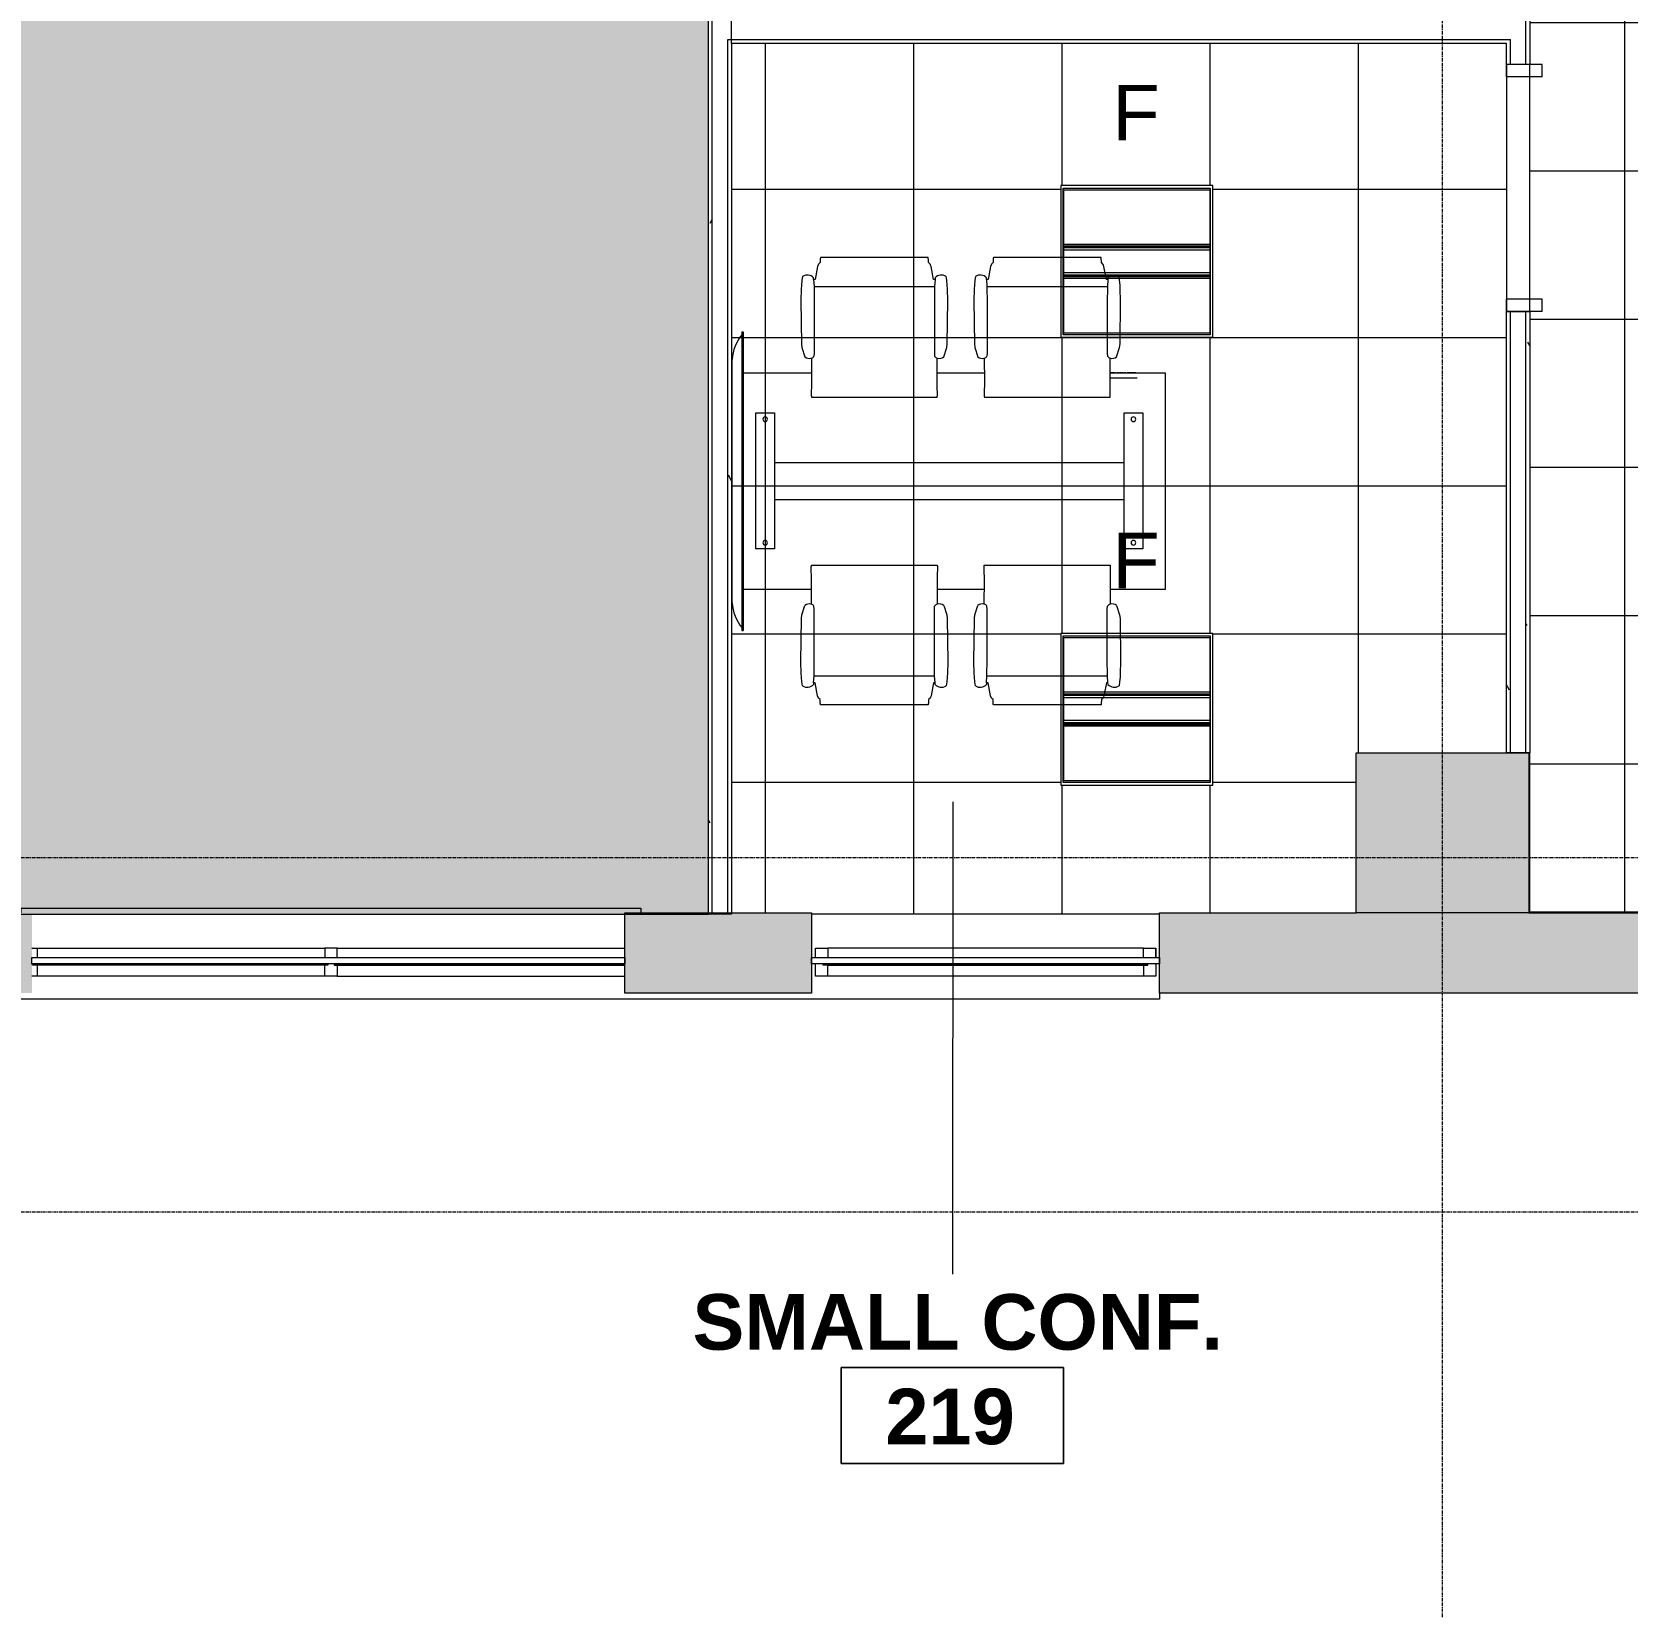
# Model space of a CAD drawing. Header units: inches. Extents: x 29752 to 32426, y -178 to 5722.
# Drawn here: x 29967.9 to 30226.3, y 4277.8 to 4534.4 of the extents above; entities that cross this region are included whole.
import ezdxf

# ---------------------------------------------------------------- set-up
doc = ezdxf.new("R2010")
doc.units = ezdxf.units.IN
doc.header["$MEASUREMENT"] = 0
doc.linetypes.add('Grid Line 1_2_', pattern=[0.875, 0.5, -0.125, 0.125, -0.125])
for name, color, linetype, lineweight in [('1900 Duke Street_2nd Flr_LINKED_dwg', 8, 'Continuous', 9), ('A-AREA-IDEN', 2, 'Continuous', 9), ('A-CLNG', 13, 'Continuous', 13), ('A-CLNG-PATT', 13, 'Continuous', 13), ('A-DETL-GENF', 92, 'Continuous', 9), ('A-DETL-THIN', 151, 'Continuous', 9), ('A-DOOR', 31, 'Continuous', 13), ('A-DOOR-FRAM', 31, 'Continuous', 20), ('A-FLOR', 192, 'Continuous', 13), ('A-GLAZ-CURT', 52, 'Continuous', 9), ('A-WALL', 113, 'Continuous', 13), ('A-WALL-PATT', 111, 'Continuous', 13), ('AE-GLAZING', 7, 'Continuous', 9), ('AE-SILL', 7, 'Continuous', 9), ('AE-WALLS-PATT', 7, 'Continuous', 9), ('E-LITE-EQPM', 33, 'Continuous', 9), ('E-LITE-EQPM-IDEN', 33, 'Continuous', 9), ('I-FURN', 30, 'Continuous', 9), ('I-FURN-PNLS', 30, 'Continuous', 9), ('I-WALL', 2, 'Continuous', 13), ('Q-SPCQ', 91, 'Continuous', 9), ('S-GRID', 1, 'Continuous', 9)]:
    doc.layers.add(name, color=color, linetype=linetype, lineweight=lineweight)
doc.styles.add('Arial', font='arial.ttf', dxfattribs={"height": 9})
doc.styles.add('Swis721 Lt BT_B', font='', dxfattribs={"height": 9})
doc.styles.get('Swis721 Lt BT_B').set_extended_font_data('Swis721 Lt BT', bold=True)
pattern_1 = [(0, (0, 0), (30.72, 7.68), [1.267, -21.773, 1.267, -21.773, -122.88]), (0, (0, 0), (30.72, 7.68), [-46.08, 1.267, -44.813, 1.267, -21.773, -53.76]), (0, (0, 0), (30.72, 7.68), [-115.2, 1.267, -14.093, 1.267, -37.133]), (120, (11.52, 3.84), (-22.0110751, 22.7643004), [1.267, -21.773, 1.267, -21.773, -122.88]), (120, (11.52, 3.84), (-22.0110751, 22.7643004), [-46.08, 1.267, -44.813, 1.267, -21.773, -53.76]), (120, (11.52, 3.84), (-22.0110751, 22.7643004), [-115.2, 1.267, -14.093, 1.267, -37.133]), (240, (15.36, 19.2), (-8.7089249, -30.4443004), [1.267, -21.773, 1.267, -21.773, -122.88]), (240, (15.36, 19.2), (-8.7089249, -30.4443004), [-46.08, 1.267, -44.813, 1.267, -21.773, -53.76]), (240, (15.36, 19.2), (-8.7089249, -30.4443004), [-115.2, 1.267, -14.093, 1.267, -37.133])]

# ---------------------------------------------------------------- blocks, each defined once
blk = doc.blocks.new('1900 Duke Street_2nd Flr_LINKED_dwg-5565117-FIRST FLOOR')
at = {"layer": 'AE-WALLS-PATT'}
blk.add_hatch(color=256, dxfattribs=at).paths.add_polyline_path([(1111.94, 13), (1111.94, 38.88), (1111.81, 38.88), (1111.81, 13)], flags=0)
at = {"layer": 'AE-GLAZING'}
for p, q in [((870.24, 7.25), (870.24, 5.75)), ((918.81, 7.25), (965.37, 7.25)), ((1049.37, 7.25), (1051.37, 7.25)), ((869.49, 4.7), (917.31, 4.7)), ((869.87, 4.75), (869.87, 4.7)), ((916.81, 2.75), (870.24, 2.75)), ((916.94, 4.75), (916.94, 4.7)), ((918.31, 4.7), (965.37, 4.7)), ((918.69, 4.75), (918.69, 4.7)), ((918.81, 4.5), (965.37, 4.5)), ((997.5, 4.7), (1050.12, 4.7)), ((997.88, 4.75), (997.88, 4.7)), ((1049.75, 4.7), (1049.75, 4.75)), ((1051.37, 4.6), (1051.37, 4.75))]:
    blk.add_line(p, q, dxfattribs=at)
at = {"layer": 'AE-GLAZING', "flags": 128}
for points in [[(869.38, 7.25), (870.24, 7.25), (916.81, 7.25)], [(918.81, 5.75), (918.81, 7.25), (916.81, 7.25), (916.81, 5.75)], [(996.25, 5.75), (996.25, 7.25), (998.25, 7.25), (998.25, 5.75)], [(1049.37, 5.75), (1049.37, 7.25), (998.25, 7.25)], [(917.31, 4.75), (917.31, 4.5), (916.81, 4.5), (870.24, 4.5), (870.24, 2.75), (869.38, 2.75)], [(870.24, 4.5), (869.49, 4.5), (869.49, 4.75)], [(918.81, 2.75), (916.81, 2.75), (916.81, 4.5)], [(918.31, 4.75), (918.31, 4.5), (918.81, 4.5), (918.81, 2.75), (965.37, 2.75)], [(998.25, 2.75), (996.25, 2.75), (996.25, 4.75)], [(1049.37, 4.5), (1049.37, 2.75), (998.25, 2.75), (998.25, 4.5), (997.5, 4.5), (997.5, 4.75)], [(998.25, 4.5), (1049.37, 4.5), (1050.12, 4.5), (1050.12, 4.75)], [(1051.37, 4.75), (1051.37, 2.75), (1049.37, 2.75)]]:
    blk.add_lwpolyline(points, dxfattribs=at)
blk.add_lwpolyline([(1051.37, 5.75), (1051.37, 7.25)], close=True, dxfattribs=at)
at = {"layer": 'AE-SILL', "flags": 128}
for points in [[(867.63, 13), (867.63, 13.75), (968, 13.75), (968, 13)], [(1052, 0), (1052, -1), (783.63, -1), (783.63, 0)]]:
    blk.add_lwpolyline(points, dxfattribs=at)
blk = doc.blocks.new('Allsteel - Table - Altitude - Rectangular - 24__D x 60__W Lam - T Mold - T-Leg 3-5972096-FIRST FLOOR')
at = {"layer": 'I-FURN-PNLS'}
for p, q in [((-26.04, 17.5), (-35, 17.5)), ((-35, 17.5), (-35, -17.5)), ((1.96, 17.5), (-5.68, 17.5)), ((33.31, 17.5), (22.32, 17.5)), ((-31.32, -11.04), (-31.32, 10.96)), ((-31.32, 10.96), (-28.32, 10.96)), ((-28.32, 10.96), (-28.32, -11.04)), ((28.32, 10.96), (31.32, 10.96)), ((28.32, -11.04), (28.32, 10.96)), ((31.32, 10.96), (31.32, -11.04)), ((-28.32, 3), (28.32, 3)), ((28.32, -3), (-28.32, -3)), ((-28.32, -11.04), (-31.32, -11.04)), ((31.32, -11.04), (28.32, -11.04)), ((-35, -17.5), (-30.44, -17.5)), ((-29.94, -16.75), (-30.44, -16.75)), ((-30.44, -17.5), (-29.94, -17.5)), ((-30.25, -17.5), (-30.25, -17.55)), ((-30.22, -17.55), (-30.22, -17.56)), ((-30.22, -17.55), (-29.94, -17.55)), ((-29.94, -17.55), (-30.22, -17.55)), ((-30.22, -17.56), (-29.66, -17.56)), ((-29.66, -17.56), (-30.22, -17.56)), ((-26.04, -16.75), (-29.94, -16.75)), ((-29.94, -17.5), (-26.04, -17.5)), ((-29.94, -17.55), (-29.94, -17.55)), ((-29.94, -17.55), (-29.1, -17.55)), ((-29.66, -17.56), (-29.66, -17.55)), ((-29.39, -17.55), (-29.39, -17.56)), ((-29.39, -17.56), (-28.82, -17.56)), ((-28.82, -17.56), (-29.39, -17.56)), ((-29.1, -17.55), (-28.82, -17.55)), ((-28.82, -17.55), (-29.1, -17.55)), ((-29.1, -17.55), (-29.1, -17.55)), ((-28.82, -17.56), (-28.82, -17.55)), ((-28.79, -17.55), (-28.79, -17.5)), ((-28.56, -17.5), (-28.56, -17.53)), ((-28.56, -17.53), (-28.31, -17.53)), ((-28.31, -17.53), (-28.56, -17.53)), ((-28.31, -17.53), (-28.31, -17.5)), ((-28.18, -17.5), (-28.18, -17.53)), ((-28.18, -17.53), (-27.93, -17.53)), ((-27.93, -17.53), (-28.18, -17.53)), ((-27.93, -17.53), (-27.93, -17.5)), ((-27.81, -17.5), (-27.81, -17.53)), ((-27.81, -17.53), (-27.56, -17.53)), ((-27.56, -17.53), (-27.81, -17.53)), ((-27.56, -17.53), (-27.56, -17.5)), ((-27.43, -17.5), (-27.43, -17.53)), ((-27.43, -17.53), (-27.18, -17.53)), ((-27.18, -17.53), (-27.43, -17.53)), ((-27.18, -17.53), (-27.18, -17.5)), ((-26.97, -17.5), (-26.97, -17.55)), ((-26.94, -17.55), (-26.94, -17.56)), ((-26.94, -17.55), (-26.66, -17.55)), ((-26.66, -17.55), (-26.94, -17.55)), ((-26.94, -17.56), (-26.37, -17.56)), ((-26.37, -17.56), (-26.94, -17.56)), ((-26.66, -17.55), (-26.66, -17.55)), ((-26.66, -17.55), (-26.05, -17.55)), ((-26.37, -17.56), (-26.37, -17.55)), ((-26.11, -17.55), (-26.11, -17.56)), ((-26.11, -17.56), (-26.07, -17.56)), ((-26.07, -17.56), (-26.11, -17.56)), ((-5.68, -17.5), (1.96, -17.5)), ((22.32, -17.5), (33.31, -17.5))]:
    blk.add_line(p, q, dxfattribs=at)
for centre, start, end in [((-29.82, 9.97), 0, 180), ((29.82, 9.97), 0, 180), ((-29.82, 9.97), 180, 360), ((29.82, 9.97), 180, 0), ((-29.82, -10.03), 0, 180), ((-29.82, -10.03), 180, 0), ((29.82, -10.03), 0, 180), ((29.82, -10.03), 180, 0)]:
    blk.add_arc(centre, 0.375, start, end, dxfattribs=at)
blk = doc.blocks.new('conf chair - Casters Manual Hgt Adj-V2-FIRST FLOOR')
at = {"layer": 'I-FURN'}
for p, q in [((-6.49, 11.73), (-7.1, 11.63)), ((-5.72, 11.8), (-6.49, 11.73)), ((-5.07, 11.83), (-5.72, 11.8)), ((-3.21, 11.88), (-5.07, 11.83)), ((3.79, 11.79), (-3.21, 11.88)), ((4.38, 11.72), (3.79, 11.79)), ((5.89, 11.24), (4.38, 11.72)), ((-10.2, 8.71), (-10.2, -8.71)), ((-9.1, 9.03), (-9.36, 8.77)), ((-8.96, 9.1), (-9.1, 9.03)), ((-8.72, 9.18), (-8.96, 9.1)), ((-6.65, 9.58), (-8.72, 9.18)), ((-6.88, 9.85), (-6.65, 9.83)), ((-6.65, 9.83), (-6.65, 9.58)), ((-6.65, 9.83), (-5.49, 9.76)), ((-5.49, 9.76), (-2.81, 9.72)), ((-5.49, -9.76), (-5.49, 9.76)), ((-2.81, 9.72), (5.28, 9.72)), ((5.28, 9.72), (5.78, 9.77)), ((12.44, -10.17), (12.44, 10.17)), ((-9.36, -8.77), (-9.1, -9.03)), ((-9.1, -9.03), (-8.72, -9.18)), ((-8.72, -9.18), (-6.65, -9.58)), ((-6.65, -9.83), (-6.88, -9.85)), ((-6.65, -9.58), (-6.65, -9.83)), ((-6.65, -9.83), (-5.49, -9.76)), ((-5.49, -9.76), (-2.81, -9.72)), ((-2.81, -9.72), (5.28, -9.72)), ((5.28, -9.72), (5.78, -9.77)), ((-7.1, -11.63), (-6.49, -11.73)), ((-6.49, -11.73), (-5.72, -11.8)), ((-5.72, -11.8), (-5.07, -11.83)), ((-5.07, -11.83), (-3.21, -11.88)), ((-3.21, -11.88), (3.79, -11.79)), ((3.79, -11.79), (4.38, -11.72)), ((4.38, -11.72), (5.89, -11.24))]:
    blk.add_line(p, q, dxfattribs=at)
for centre, radius, start, end in [((-6.03, 10.85), 1.32, 144.065, 229.935), ((5.03, 10.51), 1.12, 343.9109, 40.257), ((5.36, 10.43), 0.781, 302.3218, 343.1534), ((-6.03, -10.85), 1.32, 130.065, 215.935), ((5.36, -10.43), 0.781, 16.8466, 57.6782), ((5.03, -10.51), 1.12, 319.743, 16.0891)]:
    blk.add_arc(centre, radius, start, end, dxfattribs=at)
for points, knots in [([(-9.36, 8.77), (-9.55, 8.77), (-9.82, 8.76), (-10.04, 8.74), (-10.13, 8.73), (-10.18, 8.72), (-10.2, 8.72), (-10.2, 8.71)], [0, 0, 0, 0, 0.444444, 0.666667, 0.777778, 0.888889, 1, 1, 1, 1]), ([(12.44, 10.17), (12.44, 10.17), (12.43, 10.18), (12.4, 10.19), (12.34, 10.19), (12.27, 10.2), (12.19, 10.21), (12.05, 10.21), (11.82, 10.22), (11.61, 10.22), (11.49, 10.21)], [0, 0, 0, 0, 0.090909, 0.181818, 0.272727, 0.363636, 0.454545, 0.545455, 0.727273, 1, 1, 1, 1]), ([(-10.2, -8.71), (-10.2, -8.72), (-10.18, -8.72), (-10.13, -8.73), (-10.07, -8.74), (-9.98, -8.75), (-9.88, -8.76), (-9.73, -8.76), (-9.55, -8.77), (-9.41, -8.77), (-9.36, -8.77)], [0, 0, 0, 0, 0.111111, 0.222222, 0.333333, 0.444444, 0.555556, 0.666667, 0.888889, 1, 1, 1, 1]), ([(11.49, -10.21), (11.57, -10.22), (11.74, -10.22), (12.06, -10.21), (12.36, -10.2), (12.43, -10.18), (12.44, -10.17)], [0, 0, 0, 0, 0.181818, 0.363636, 0.727273, 1, 1, 1, 1])]:
    blk.add_open_spline(points, degree=3, knots=knots, dxfattribs=at)
for points in [[(10.52, 10.17), (9.78, 10.17), (8.3, 10.18), (6.84, 10.2), (6.11, 10.2)], [(11.49, 10.21), (11.33, 10.21), (11, 10.19), (10.68, 10.17), (10.52, 10.17)], [(6.11, -10.2), (6.84, -10.2), (8.3, -10.18), (9.78, -10.17), (10.52, -10.17)], [(10.52, -10.17), (10.68, -10.17), (11, -10.19), (11.33, -10.21), (11.49, -10.21)]]:
    blk.add_open_spline(points, degree=3, dxfattribs=at)
blk = doc.blocks.new('A-Flat_Screen_TV - OLED 55BGP 55_-4747240-FIRST FLOOR')
at = {"layer": 'Q-SPCQ'}
for p, q in [((-24.14, 0.19), (-24.2, 0.19)), ((-24.2, 0.19), (-24.2, 0)), ((-24.2, 0), (24.2, 0)), ((-23.76, 0.19), (-24.14, 0.19)), ((-24.14, 0), (-24.14, -0.06)), ((23.76, 0.19), (-23.76, 0.19)), ((19.7, 1.81), (-19.7, 1.81)), ((24.14, 0.19), (23.76, 0.19)), ((24.2, 0.19), (24.14, 0.19)), ((24.14, 0), (24.14, -0.06)), ((24.2, 0.19), (24.2, 0)), ((-24.14, -0.06), (24.14, -0.06))]:
    blk.add_line(p, q, dxfattribs=at)
for centre, start, end in [((-19.1, -5.58), 94.6372, 128.9656), ((19.1, -5.58), 51.0344, 85.3628)]:
    blk.add_arc(centre, 7.41, start, end, dxfattribs=at)
blk = doc.blocks.new('conf chair - Casters Manual Hgt Adj-5791268-FIRST FLOOR')
at = {"layer": 'I-FURN'}
for p, q in [((-7.1, 11.63), (-6.49, 11.73)), ((-6.49, 11.73), (-5.72, 11.8)), ((-5.72, 11.8), (-5.07, 11.83)), ((-5.07, 11.83), (-3.21, 11.88)), ((-3.21, 11.88), (3.79, 11.79)), ((3.79, 11.79), (4.38, 11.72)), ((4.38, 11.72), (5.89, 11.24)), ((-10.2, -8.71), (-10.2, 8.71)), ((-9.36, 8.77), (-9.1, 9.03)), ((-9.1, 9.03), (-8.72, 9.18)), ((-8.72, 9.18), (-6.65, 9.58)), ((-6.65, 9.83), (-6.88, 9.85)), ((-6.65, 9.58), (-6.65, 9.83)), ((-6.65, 9.83), (-5.49, 9.76)), ((-5.49, 9.76), (-2.81, 9.72)), ((-5.49, 9.76), (-5.49, -9.76)), ((-2.81, 9.72), (5.28, 9.72)), ((5.28, 9.72), (5.78, 9.77)), ((12.44, 10.17), (12.44, -10.17)), ((-9.1, -9.03), (-9.36, -8.77)), ((-8.96, -9.1), (-9.1, -9.03)), ((-8.72, -9.18), (-8.96, -9.1)), ((-6.65, -9.58), (-8.72, -9.18)), ((-6.88, -9.85), (-6.65, -9.83)), ((-6.65, -9.83), (-6.65, -9.58)), ((-6.65, -9.83), (-5.49, -9.76)), ((-5.49, -9.76), (-2.81, -9.72)), ((-2.81, -9.72), (5.28, -9.72)), ((5.28, -9.72), (5.78, -9.77)), ((-6.49, -11.73), (-7.1, -11.63)), ((-5.72, -11.8), (-6.49, -11.73)), ((-5.07, -11.83), (-5.72, -11.8)), ((-3.21, -11.88), (-5.07, -11.83)), ((3.79, -11.79), (-3.21, -11.88)), ((4.38, -11.72), (3.79, -11.79)), ((5.89, -11.24), (4.38, -11.72))]:
    blk.add_line(p, q, dxfattribs=at)
for centre, radius, start, end in [((-6.03, 10.85), 1.32, 144.065, 229.935), ((5.03, 10.51), 1.12, 343.9109, 40.257), ((5.36, 10.43), 0.781, 302.3218, 343.1534), ((-6.03, -10.85), 1.32, 130.065, 215.935), ((5.36, -10.43), 0.781, 16.8466, 57.6782), ((5.03, -10.51), 1.12, 319.743, 16.0891)]:
    blk.add_arc(centre, radius, start, end, dxfattribs=at)
for points, knots in [([(-10.2, 8.71), (-10.2, 8.72), (-10.18, 8.72), (-10.13, 8.73), (-10.04, 8.74), (-9.82, 8.76), (-9.55, 8.77), (-9.36, 8.77)], [-1, -1, -1, -1, -0.888889, -0.777778, -0.666667, -0.444444, 0, 0, 0, 0]), ([(11.49, 10.21), (11.61, 10.22), (11.82, 10.22), (12.05, 10.21), (12.19, 10.21), (12.27, 10.2), (12.34, 10.19), (12.4, 10.19), (12.43, 10.18), (12.44, 10.17), (12.44, 10.17)], [-1, -1, -1, -1, -0.727273, -0.545455, -0.454545, -0.363636, -0.272727, -0.181818, -0.090909, 0, 0, 0, 0]), ([(-9.36, -8.77), (-9.41, -8.77), (-9.55, -8.77), (-9.73, -8.76), (-9.88, -8.76), (-9.98, -8.75), (-10.07, -8.74), (-10.13, -8.73), (-10.18, -8.72), (-10.2, -8.72), (-10.2, -8.71)], [-1, -1, -1, -1, -0.888889, -0.666667, -0.555556, -0.444444, -0.333333, -0.222222, -0.111111, 0, 0, 0, 0]), ([(12.44, -10.17), (12.43, -10.18), (12.36, -10.2), (12.06, -10.21), (11.74, -10.22), (11.57, -10.22), (11.49, -10.21)], [-1, -1, -1, -1, -0.727273, -0.363636, -0.181818, 0, 0, 0, 0])]:
    blk.add_open_spline(points, degree=3, knots=knots, dxfattribs=at)
for points in [[(6.11, 10.2), (6.84, 10.2), (8.3, 10.18), (9.78, 10.17), (10.52, 10.17)], [(10.52, 10.17), (10.68, 10.17), (11, 10.19), (11.33, 10.21), (11.49, 10.21)], [(10.52, -10.17), (9.78, -10.17), (8.3, -10.18), (6.84, -10.2), (6.11, -10.2)], [(11.49, -10.21), (11.33, -10.21), (11, -10.19), (10.68, -10.17), (10.52, -10.17)]]:
    blk.add_open_spline(points, degree=3, dxfattribs=at)
blk = doc.blocks.new('Single Flush - OTJ_SOLIDFLUSH_ALUM-5854608-FIRST FLOOR')
at = {"layer": 'A-DOOR-FRAM'}
for p, q in [((-20, -3.875), (-20, 1.875)), ((-20, 1.875), (-18, 1.875)), ((-18, -3.875), (-18, 1.875)), ((18.000004, -3.875), (18.000004, 1.875)), ((18.000004, 1.875), (20.000004, 1.875)), ((20.000004, -3.875), (20.000004, 1.875)), ((-20, -3.875), (-18, -3.875)), ((18.000004, -3.875), (20.000004, -3.875))]:
    blk.add_line(p, q, dxfattribs=at)
blk = doc.blocks.new('System Panel - Glazed-6065154-FIRST FLOOR')
at = {"layer": 'A-GLAZ-CURT', "lineweight": 13}
for p, q in [((-28.1875, 0.75), (-28.1875, 1.75)), ((-28.1875, 1.75), (28.1875, 1.75)), ((28.1875, 0.75), (-28.1875, 0.75)), ((28.1875, 1.75), (28.1875, 0.75))]:
    blk.add_line(p, q, dxfattribs=at)
blk = doc.blocks.new('System Panel - Glazed-6062364-FIRST FLOOR')
at = {"layer": 'A-GLAZ-CURT', "lineweight": 13}
for p, q in [((-48, 0.75), (-48, 1.75)), ((-48, 1.75), (48, 1.75)), ((48, 0.75), (-48, 0.75)), ((48, 1.75), (48, 0.75))]:
    blk.add_line(p, q, dxfattribs=at)
blk = doc.blocks.new('L-Recessed-Axis-Plano - 2 X 2-4550865-FIRST FLOOR')
at = {"layer": 'E-LITE-EQPM'}
for p, q in [((11.91, 11.87), (-11.91, 11.87)), ((-11.91, 11.87), (-11.91, -11.88)), ((-11.88, -11.56), (-11.88, 11.56)), ((-11.88, 11.56), (11.87, 11.56)), ((11.87, 11.56), (11.87, -11.56)), ((11.91, -11.88), (11.91, 11.87)), ((-11.88, 2.74), (11.87, 2.74)), ((11.87, 2.51), (-11.88, 2.51)), ((-11.88, 2.3), (11.87, 2.3)), ((-11.88, 2.2), (11.87, 2.2)), ((-11.88, 1.83), (11.87, 1.83)), ((-11.88, -1.83), (11.87, -1.83)), ((-11.88, -2.2), (11.87, -2.2)), ((-11.88, -2.3), (11.87, -2.3)), ((-11.88, -2.51), (11.87, -2.51)), ((-11.88, -2.74), (11.87, -2.74)), ((-11.91, -11.88), (11.91, -11.88)), ((11.87, -11.56), (-11.88, -11.56))]:
    blk.add_line(p, q, dxfattribs=at)
blk = doc.blocks.new('Room Tag - Room Name and Number-3379422-FIRST FLOOR')
at = {"layer": 'A-AREA-IDEN'}
for p, q in [((-0.1881, -0.1636), (-0.1881, -0.0018)), ((-0.1881, -0.0018), (0.1869, -0.0018)), ((0.1869, -0.0018), (-0.1881, -0.0018)), ((-0.1881, -0.0018), (-0.1881, -0.1636)), ((0.1869, -0.0018), (0.1869, -0.1636)), ((0.1869, -0.1636), (0.1869, -0.0018)), ((0.1869, -0.1636), (-0.1881, -0.1636)), ((-0.1881, -0.1636), (0.1869, -0.1636))]:
    blk.add_line(p, q, dxfattribs=at)

msp = doc.modelspace()

# ---------------------------------------------------------------- hatches: boundary and pattern name
at = {"layer": 'A-CLNG-PATT'}
h = msp.add_hatch(dxfattribs=at)
h.set_pattern_fill('FP_13', color=256, style=0, pattern_type=2)
h.set_pattern_definition([(0, (30729.893, 4895.936), (0, -24), []), (270, (30729.893, 4895.936), (-24, -1e-15), [])])
h.paths.add_polyline_path([(30497.59, 4391.69), (30510.55, 4391.69), (30510.55, 4391.81), (30542.36, 4391.81), (30542.36, 4417.69), (30570.36, 4417.69), (30570.36, 4391.81), (30902.4, 4391.81), (30902.4, 4417.69), (30930.4, 4417.69), (30930.4, 4391.81), (31013.92, 4391.81), (31013.92, 4391.69), (31022.24, 4391.73), (31022.24, 4417.69), (31022.49, 4417.69), (31022.49, 4626.32), (31347.05, 4626.32), (31347.05, 4626.45), (31372.8, 4626.45), (31372.8, 4826.64), (31347.05, 4826.64), (31347.05, 4854.64), (31372.8, 4854.64), (31372.8, 5330.06), (31347.05, 5330.07), (31347.05, 5358.06), (31365.05, 5358.06), (31365.05, 5398.44), (31370.55, 5398.44), (31370.55, 5423.19), (31351.55, 5423.19), (31351.55, 5439.81), (30943.22, 5439.81), (30943.22, 5420.44), (30896.76, 5420.44), (30896.76, 5439.81), (30570.3, 5439.81), (30570.3, 5419.69), (30542.3, 5419.69), (30542.3, 5445.73), (30210.42, 5445.69), (30210.4, 5405.73), (30179.74, 5405.73), (30179.74, 5405.37), (30180.42, 5405.37), (30180.42, 5336.37), (30767.55, 5336.37), (30767.55, 4691.31), (30210.49, 4691.31), (30210.52, 4391.81), (30242.49, 4391.81), (30242.49, 4391.69), (30298.24, 4391.69), (30298.24, 4391.81), (30326.48, 4391.81), (30326.48, 4391.69), (30426.24, 4391.69), (30426.24, 4391.81), (30454.17, 4391.81), (30454.17, 4391.69)], flags=0)
h.paths.add_polyline_path([(30609.42, 4439.65), (30609.42, 4464.22), (30634.05, 4464.22), (30634.05, 4439.65), (30627.85, 4439.65)], flags=0)
h.paths.add_polyline_path([(30249.08, 4439.65), (30249.08, 4464.22), (30273.71, 4464.22), (30273.71, 4439.65), (30263.14, 4439.65)], flags=0)
h.paths.add_polyline_path([(30497.59, 4439.65), (30489.42, 4439.65), (30489.42, 4464.22), (30514.05, 4464.22), (30514.05, 4439.65)], flags=0)
h.paths.add_polyline_path([(30380.36, 4439.65), (30369.08, 4439.65), (30369.08, 4464.22), (30393.71, 4464.22), (30393.71, 4439.65), (30386.88, 4439.65)], flags=0)
h.paths.add_polyline_path([(30729.74, 4439.65), (30729.74, 4464.22), (30754.37, 4464.22), (30754.37, 4439.65), (30732.05, 4439.65)], flags=0)
h.paths.add_polyline_path([(30994.7, 4439.65), (30970.08, 4439.65), (30970.08, 4464.22), (30994.7, 4464.22), (30994.7, 4457.84)], flags=0)
h.paths.add_polyline_path([(30862.3, 4439.65), (30849.68, 4439.65), (30849.68, 4464.22), (30874.31, 4464.22), (30874.31, 4439.65), (30868.82, 4439.65)], flags=0)
h.paths.add_polyline_path([(30249.08, 4535.65), (30249.08, 4560.22), (30273.71, 4560.22), (30273.71, 4535.65), (30263.14, 4535.65)], flags=0)
h.paths.add_polyline_path([(30369.08, 4535.65), (30369.08, 4560.22), (30393.71, 4560.22), (30393.71, 4535.65), (30380.36, 4535.65)], flags=0)
h.paths.add_polyline_path([(30514.05, 4535.65), (30489.42, 4535.65), (30489.42, 4560.22), (30514.05, 4560.22), (30514.05, 4544.9)], flags=0)
h.paths.add_polyline_path([(30627.85, 4535.65), (30609.42, 4535.65), (30609.42, 4560.22), (30634.05, 4560.22), (30634.05, 4535.65)], flags=0)
h.paths.add_polyline_path([(30729.74, 4535.65), (30729.74, 4560.22), (30754.37, 4560.22), (30754.37, 4535.65), (30732.05, 4535.65)], flags=0)
h.paths.add_polyline_path([(30862.3, 4535.65), (30849.68, 4535.65), (30849.68, 4560.22), (30874.31, 4560.22), (30874.31, 4535.65)], flags=0)
h.paths.add_polyline_path([(30994.7, 4535.65), (30970.08, 4535.65), (30970.08, 4560.22), (30994.7, 4560.22), (30994.7, 4557.34)], flags=0)
h.paths.add_polyline_path([(30273.71, 4631.65), (30249.08, 4631.65), (30249.08, 4656.22), (30273.71, 4656.22)], flags=0)
h.paths.add_polyline_path([(30369.08, 4631.65), (30369.08, 4656.22), (30393.71, 4656.22), (30393.71, 4631.65), (30393.39, 4631.65)], flags=0)
h.paths.add_polyline_path([(30497.59, 4631.65), (30489.42, 4631.65), (30489.42, 4656.22), (30514.05, 4656.22), (30514.05, 4631.65)], flags=0)
h.paths.add_polyline_path([(30609.42, 4631.65), (30609.42, 4656.22), (30634.05, 4656.22), (30634.05, 4631.65)], flags=0)
h.paths.add_polyline_path([(30729.74, 4631.65), (30729.74, 4656.22), (30754.37, 4656.22), (30754.37, 4631.65), (30732.05, 4631.65)], flags=0)
h.paths.add_polyline_path([(30992.56, 4631.65), (30970.08, 4631.65), (30970.08, 4656.22), (30994.7, 4656.22), (30994.7, 4631.65), (30994.08, 4631.65)], flags=0)
h.paths.add_polyline_path([(30849.68, 4631.65), (30849.68, 4656.22), (30874.31, 4656.22), (30874.31, 4631.65), (30862.3, 4631.65)], flags=0)
h.paths.add_polyline_path([(31306.7, 4655.47), (31282.08, 4655.47), (31282.08, 4680.03), (31306.7, 4680.03), (31306.7, 4656.84)], flags=0)
h.paths.add_polyline_path([(31200.96, 4655.47), (31186.08, 4655.47), (31186.08, 4680.03), (31210.7, 4680.03), (31210.7, 4655.47)], flags=0)
h.paths.add_polyline_path([(31096.76, 4655.47), (31090.08, 4655.47), (31090.08, 4680.03), (31114.7, 4680.03), (31114.7, 4655.47)], flags=0)
h.paths.add_polyline_path([(30853.39, 4695.06), (30850.18, 4695.06), (30850.18, 4725.06), (30883.18, 4725.06), (30883.18, 4695.06), (30854.57, 4695.06)], flags=0)
h.paths.add_polyline_path([(31306.7, 4775.47), (31282.08, 4775.47), (31282.08, 4800.03), (31306.7, 4800.03), (31306.7, 4781.22)], flags=0)
h.paths.add_polyline_path([(31018.61, 4775.47), (30994.08, 4775.47), (30994.08, 4800.03), (31018.7, 4800.03), (31018.7, 4775.47)], flags=0)
h.paths.add_polyline_path([(31090.08, 4775.47), (31090.08, 4800.03), (31114.7, 4800.03), (31114.7, 4775.47), (31096.76, 4775.47)], flags=0)
h.paths.add_polyline_path([(31200.96, 4775.47), (31186.08, 4775.47), (31186.08, 4800.03), (31210.7, 4800.03), (31210.7, 4775.47), (31202.9, 4775.47)], flags=0)
h.paths.add_polyline_path([(30922.7, 4775.47), (30898.08, 4775.47), (30898.08, 4800.03), (30922.7, 4800.03), (30922.7, 4781.22)], flags=0)
h.paths.add_polyline_path([(30810.2, 4775.47), (30802.08, 4775.47), (30802.08, 4800.03), (30826.7, 4800.03), (30826.7, 4775.47)], flags=0)
h.paths.add_polyline_path([(30802.08, 4895.47), (30802.08, 4920.03), (30826.7, 4920.03), (30826.7, 4895.47), (30806.96, 4895.47)], flags=0)
h.paths.add_polyline_path([(30920.92, 4895.47), (30898.08, 4895.47), (30898.08, 4920.03), (30922.7, 4920.03), (30922.7, 4895.47)], flags=0)
h.paths.add_polyline_path([(31018.61, 4895.47), (30994.08, 4895.47), (30994.08, 4920.03), (31018.7, 4920.03), (31018.7, 4895.47)], flags=0)
h.paths.add_polyline_path([(31210.7, 4895.47), (31186.08, 4895.47), (31186.08, 4920.03), (31210.7, 4920.03), (31210.7, 4905.59)], flags=0)
h.paths.add_polyline_path([(31090.08, 4895.47), (31090.08, 4920.03), (31114.7, 4920.03), (31114.7, 4895.47), (31096.76, 4895.47)], flags=0)
h.paths.add_polyline_path([(31282.08, 4895.47), (31282.08, 4920.03), (31306.7, 4920.03), (31306.7, 4895.47), (31292.14, 4895.47)], flags=0)
h.paths.add_polyline_path([(30802.08, 5015.47), (30802.08, 5040.03), (30826.7, 5040.03), (30826.7, 5015.47), (30810.2, 5015.47)], flags=0)
h.paths.add_polyline_path([(30898.08, 5015.47), (30898.08, 5040.03), (30922.7, 5040.03), (30922.7, 5015.47), (30914.4, 5015.47)], flags=0)
h.paths.add_polyline_path([(31305.17, 5015.47), (31282.08, 5015.47), (31282.08, 5040.03), (31306.7, 5040.03), (31306.7, 5015.47)], flags=0)
h.paths.add_polyline_path([(31114.7, 5015.47), (31090.08, 5015.47), (31090.08, 5040.03), (31114.7, 5040.03)], flags=0)
h.paths.add_polyline_path([(31018.7, 5015.47), (30994.08, 5015.47), (30994.08, 5040.03), (31018.7, 5040.03)], flags=0)
h.paths.add_polyline_path([(31210.7, 5015.47), (31186.08, 5015.47), (31186.08, 5040.03), (31210.7, 5040.03)], flags=0)
h.paths.add_polyline_path([(30846.74, 5094.91), (30846.55, 5094.91), (30846.55, 5124.91), (30876.55, 5124.91), (30876.55, 5094.91), (30852.74, 5094.91)], flags=0)
h.paths.add_polyline_path([(31227.01, 5105.56), (31202.8, 5105.56), (31202.8, 5131.56), (31228.8, 5131.56), (31228.8, 5105.56)], flags=0)
h.paths.add_polyline_path([(31306.7, 5135.47), (31282.08, 5135.47), (31282.08, 5160.03), (31306.7, 5160.03), (31306.7, 5154.35)], flags=0)
h.paths.add_polyline_path([(31210.7, 5135.47), (31186.08, 5135.47), (31186.08, 5160.03), (31210.7, 5160.03), (31210.7, 5154.35)], flags=0)
h.paths.add_polyline_path([(30802.08, 5135.47), (30802.08, 5160.03), (30826.7, 5160.03), (30826.7, 5135.47), (30810.2, 5135.47)], flags=0)
h.paths.add_polyline_path([(30898.08, 5135.47), (30898.08, 5160.03), (30922.7, 5160.03), (30922.7, 5135.47), (30914.4, 5135.47)], flags=0)
h.paths.add_polyline_path([(30994.08, 5135.47), (30994.08, 5160.03), (31018.7, 5160.03), (31018.7, 5135.47), (31005.58, 5135.47)], flags=0)
h.paths.add_polyline_path([(31114.7, 5135.47), (31090.08, 5135.47), (31090.08, 5160.03), (31114.7, 5160.03), (31114.7, 5154.35)], flags=0)
h.paths.add_polyline_path([(30802.08, 5255.47), (30802.08, 5280.03), (30826.7, 5280.03), (30826.7, 5255.47), (30810.2, 5255.47)], flags=0)
h.paths.add_polyline_path([(30898.08, 5255.47), (30898.08, 5280.03), (30922.7, 5280.03), (30922.7, 5255.47), (30914.4, 5255.47)], flags=0)
h.paths.add_polyline_path([(31305.17, 5255.47), (31282.08, 5255.47), (31282.08, 5280.03), (31306.7, 5280.03), (31306.7, 5255.47)], flags=0)
h.paths.add_polyline_path([(31018.7, 5255.47), (30994.08, 5255.47), (30994.08, 5280.03), (31018.7, 5280.03), (31018.7, 5278.72)], flags=0)
h.paths.add_polyline_path([(31090.08, 5255.47), (31090.08, 5280.03), (31114.7, 5280.03), (31114.7, 5255.47), (31096.76, 5255.47)], flags=0)
h.paths.add_polyline_path([(31210.7, 5255.47), (31186.08, 5255.47), (31186.08, 5280.03), (31210.7, 5280.03), (31210.7, 5278.72)], flags=0)
h.paths.add_polyline_path([(31205.23, 5336.12), (31205.05, 5336.12), (31205.05, 5362.12), (31231.05, 5362.12), (31231.05, 5336.12), (31210.7, 5336.12)], flags=0)
h.paths.add_polyline_path([(30225.51, 5375.45), (30225.51, 5400.01), (30250.13, 5400.01), (30250.13, 5375.45), (30237.08, 5375.45)], flags=0)
h.paths.add_polyline_path([(30321.51, 5375.45), (30321.51, 5400.01), (30346.13, 5400.01), (30346.13, 5375.45), (30341.29, 5375.45)], flags=0)
h.paths.add_polyline_path([(30538.13, 5375.45), (30513.51, 5375.45), (30513.51, 5400.01), (30538.13, 5400.01), (30538.13, 5375.47)], flags=0)
h.paths.add_polyline_path([(30417.51, 5375.45), (30417.51, 5400.01), (30442.13, 5400.01), (30442.13, 5375.45)], flags=0)
h.paths.add_polyline_path([(30633.67, 5375.47), (30609.05, 5375.47), (30609.05, 5400.03), (30633.67, 5400.03)], flags=0)
h.paths.add_polyline_path([(30705.05, 5375.47), (30705.05, 5400.03), (30729.67, 5400.03), (30729.67, 5375.47), (30706, 5375.47)], flags=0)
h.paths.add_polyline_path([(31018.61, 5375.47), (30994.08, 5375.47), (30994.08, 5400.03), (31018.7, 5400.03), (31018.7, 5375.47)], flags=0)
h.paths.add_polyline_path([(31205.05, 5375.47), (31186.08, 5375.47), (31186.08, 5400.03), (31210.7, 5400.03), (31210.7, 5375.47), (31205.23, 5375.47)], flags=0)
h.paths.add_polyline_path([(31306.7, 5375.47), (31282.08, 5375.47), (31282.08, 5400.03), (31306.7, 5400.03)], flags=0)
h.paths.add_polyline_path([(30802.08, 5375.47), (30802.08, 5400.03), (30826.7, 5400.03), (30826.7, 5375.47), (30810.2, 5375.47)], flags=0)
h.paths.add_polyline_path([(31090.08, 5375.47), (31090.08, 5400.03), (31114.7, 5400.03), (31114.7, 5375.47)], flags=0)
h.paths.add_polyline_path([(30922.7, 5375.47), (30898.08, 5375.47), (30898.08, 5400.03), (30922.7, 5400.03)], flags=0)
h.paths.add_polyline_path([(30939.72, 5423.94), (30939.72, 5439.81), (30926.38, 5439.81), (30926.38, 5423.94)], flags=0)
h.paths.add_polyline_path([(30900.26, 5423.94), (30900.38, 5423.94), (30900.38, 5439.81), (30900.26, 5439.81)], flags=0)
h = msp.add_hatch(dxfattribs=at)
h.set_pattern_fill('FP_12', color=256, style=0, pattern_type=2)
h.set_pattern_definition([(90, (30158.737, 4508.94), (24, -1e-15), []), (0, (30158.737, 4508.94), (0, -24), [])])
h.paths.add_polyline_path([(30094.17, 4391.56), (30150.55, 4391.56), (30150.55, 4391.81), (30182.36, 4391.81), (30182.36, 4417.69), (30206.74, 4417.69), (30206.74, 4532.57), (30081.24, 4532.57), (30081.24, 4391.81), (30094.17, 4391.81)], flags=0)
h.paths.add_polyline_path([(30134.54, 4412.5), (30134.54, 4437.06), (30159.16, 4437.06), (30159.16, 4412.5), (30145.91, 4412.5)], flags=0)
h.paths.add_polyline_path([(30158.93, 4485), (30134.54, 4485), (30134.54, 4509.56), (30159.16, 4509.56), (30159.16, 4485)], flags=0)
h.paths.add_polyline_path([(30206.74, 4536.32), (30206.74, 4622.57), (30081.24, 4622.57), (30081.24, 4536.32), (30184.98, 4536.32)], flags=0)
h.paths.add_polyline_path([(30134.54, 4556.6), (30133.96, 4556.6), (30133.96, 4581.16), (30158.58, 4581.16), (30158.58, 4556.6), (30140.2, 4556.6)], flags=0)
at = {"layer": 'A-DETL-GENF'}
h = msp.add_hatch(color=9, dxfattribs=at)
h.paths.add_polyline_path([(29883.92, 4391.56), (29937.92, 4391.56), (29937.92, 4391.81), (29967.92, 4391.81), (29967.92, 4391.56), (30063.92, 4391.56), (30063.92, 4391.81), (30077.49, 4391.81), (30077.49, 4721.2), (29872.37, 4721.2), (29872.37, 4391.81), (29883.92, 4391.81)], flags=0)
h.paths.add_polyline_path([(29951.49, 5033.27), (29951.49, 5098.14), (30014.36, 5098.14), (30014.36, 5419.84), (29966.17, 5419.84), (29966.17, 5411.51), (29938.55, 5411.51), (29938.55, 5419.84), (29882.17, 5419.84), (29882.17, 5405.51), (29872.37, 5405.51), (29872.37, 5033.27), (29950.24, 5033.27)], flags=0)
at = {"layer": 'A-WALL'}
msp.add_hatch(color=250, dxfattribs=at).paths.add_polyline_path([(30206.61, 4391.81), (30210.36, 4391.81), (30210.36, 4417.69), (30182.36, 4417.69), (30182.36, 4391.81), (30206.48, 4391.81)], flags=0)
at = {"layer": 'A-WALL-PATT', "lineweight": 9}
h = msp.add_hatch(dxfattribs=at)
h.set_pattern_fill('FP_1', color=256, style=0, pattern_type=2)
h.set_pattern_definition(pattern_1)
h.paths.add_polyline_path([(30078.11, 4391.81), (30078.11, 4721.2), (30077.49, 4721.2), (30077.49, 4391.81)], flags=0)
h = msp.add_hatch(dxfattribs=at)
h.set_pattern_fill('FP_1', color=256, style=0, pattern_type=2)
h.set_pattern_definition(pattern_1)
h.paths.add_polyline_path([(30080.61, 4391.81), (30081.24, 4391.81), (30081.24, 4533.2), (30080.61, 4533.2)], flags=0)
h.paths.add_polyline_path([(30080.66, 4535.7), (30081.24, 4535.7), (30081.24, 4623.2), (30080.61, 4623.2), (30080.61, 4535.7)], flags=0)
h.paths.add_polyline_path([(30080.78, 4625.7), (30081.24, 4625.7), (30081.24, 4721.2), (30080.61, 4721.2), (30080.61, 4625.7)], flags=0)
h = msp.add_hatch(dxfattribs=at)
h.set_pattern_fill('FP_1', color=256, style=0, pattern_type=2)
h.set_pattern_definition(pattern_1)
h.paths.add_polyline_path([(30209.86, 4417.69), (30210.49, 4417.69), (30210.49, 4489.16), (30209.86, 4489.16), (30209.86, 4437.06)], flags=0)
h.paths.add_polyline_path([(30209.86, 4529.16), (30210.49, 4529.16), (30210.49, 4535.7), (30209.86, 4535.65), (30209.86, 4532.57)], flags=0)
h = msp.add_hatch(dxfattribs=at)
h.set_pattern_fill('FP_1', color=256, style=0, pattern_type=2)
h.set_pattern_definition(pattern_1)
h.paths.add_polyline_path([(30207.36, 4417.69), (30207.36, 4489.16), (30206.74, 4489.16), (30206.74, 4417.69)], flags=0)
h.paths.add_polyline_path([(30207.36, 4529.16), (30207.36, 4532.57), (30206.74, 4532.57), (30206.74, 4529.16)], flags=0)
h = msp.add_hatch(color=7, dxfattribs=at)
h.paths.add_polyline_path([(30298.55, 4378.81), (30326.48, 4378.81), (30326.48, 4391.81), (30298.24, 4391.81), (30298.24, 4378.81)], flags=0)
h.paths.add_polyline_path([(30066.55, 4378.81), (30094.17, 4378.81), (30094.17, 4391.81), (30078.12, 4391.81), (30078.11, 4391.81), (30063.92, 4391.81), (30063.92, 4378.81)], flags=0)
h.paths.add_polyline_path([(30922.55, 4378.81), (30962.8, 4378.81), (30962.8, 4391.81), (30870.24, 4391.81), (30870.24, 4378.81), (30918.92, 4378.81)], flags=0)
h.paths.add_polyline_path([(29938.55, 4378.81), (29967.92, 4378.81), (29967.92, 4391.81), (29937.92, 4391.81), (29937.92, 4378.81)], flags=0)
h.paths.add_polyline_path([(29872.37, 4378.81), (29883.92, 4378.81), (29883.92, 4391.81), (29872.37, 4391.81), (29872.37, 4382.75)], flags=0)
h.paths.add_polyline_path([(30150.55, 4378.81), (30242.49, 4378.81), (30242.49, 4391.81), (30150.55, 4391.81), (30150.55, 4379.81)], flags=0)
h.paths.add_polyline_path([(30810.2, 4378.81), (30814.49, 4378.81), (30814.49, 4391.81), (30786.24, 4391.81), (30786.24, 4378.81), (30786.55, 4378.81)], flags=0)
h.paths.add_polyline_path([(30426.55, 4378.81), (30454.17, 4378.81), (30454.17, 4391.81), (30426.24, 4391.81), (30426.24, 4378.81)], flags=0)
h.paths.add_polyline_path([(30510.55, 4378.81), (30602.17, 4378.81), (30602.17, 4391.81), (30510.55, 4391.81), (30510.55, 4379.81)], flags=0)
h.paths.add_polyline_path([(30658.55, 4378.81), (30686.48, 4378.81), (30686.48, 4391.81), (30657.92, 4391.81), (30657.92, 4378.81)], flags=0)

# ---------------------------------------------------------------- linework, layer by layer
at = {"layer": 'A-AREA-IDEN'}
msp.add_line((30117.04, 4409.78), (30117.03, 4333.31), dxfattribs=at)
at = {"layer": 'A-CLNG'}
for p, q in [((30159.16, 4509.56), (30134.54, 4509.56)), ((30134.54, 4509.56), (30134.54, 4485)), ((30159.16, 4485), (30159.16, 4509.56)), ((30134.54, 4485), (30159.16, 4485)), ((30159.16, 4437.06), (30134.54, 4437.06)), ((30134.54, 4437.06), (30134.54, 4412.5)), ((30159.16, 4412.5), (30159.16, 4437.06)), ((30210.49, 4391.81), (30210.49, 4417.69)), ((30134.54, 4412.5), (30159.16, 4412.5))]:
    msp.add_line(p, q, dxfattribs=at)
at = {"layer": 'A-DETL-THIN'}
for p, q in [((30077.49, 4391.56), (30077.49, 4721.2)), ((29872.37, 4391.56), (30077.49, 4391.56))]:
    msp.add_line(p, q, dxfattribs=at)
at = {"layer": 'A-FLOR'}
for p, q in [((30081.24, 4532.57), (30081.24, 4626.32)), ((30150.55, 4391.56), (30094.17, 4391.56))]:
    msp.add_line(p, q, dxfattribs=at)
at = {"layer": 'A-WALL'}
for p, q in [((30078.11, 4391.56), (30078.11, 4721.2)), ((30209.86, 4529.16), (30209.86, 4625.7)), ((30080.61, 4391.56), (30080.61, 4533.2)), ((30080.61, 4533.2), (30207.36, 4533.2)), ((30207.36, 4529.16), (30207.36, 4533.2)), ((30207.36, 4417.69), (30207.36, 4489.16)), ((30209.86, 4417.69), (30209.86, 4489.16))]:
    msp.add_line(p, q, dxfattribs=at)
at = {"layer": 'A-WALL', "color": 8, "lineweight": 20}
for p, q in [((30182.36, 4417.69), (30206.74, 4417.69)), ((30182.36, 4391.81), (30182.36, 4417.69)), ((30210.36, 4417.69), (30210.36, 4391.81)), ((30063.92, 4391.81), (30094.17, 4391.81)), ((30063.92, 4378.81), (30063.92, 4391.81)), ((30094.17, 4391.81), (30094.17, 4378.81)), ((30150.55, 4391.81), (30182.36, 4391.81)), ((30150.55, 4378.81), (30150.55, 4391.81)), ((30210.36, 4391.81), (30242.49, 4391.81)), ((30094.17, 4378.81), (30063.92, 4378.81)), ((30242.49, 4378.81), (30150.55, 4378.81))]:
    msp.add_line(p, q, dxfattribs=at)
at = {"layer": 'A-WALL', "lineweight": 9}
for p, q in [((30206.74, 4417.69), (30207.36, 4417.69)), ((30207.36, 4417.69), (30209.86, 4417.69)), ((30209.86, 4417.69), (30210.36, 4417.69)), ((30210.36, 4391.81), (30182.36, 4391.81))]:
    msp.add_line(p, q, dxfattribs=at)
at = {"layer": 'I-WALL'}
for p, q in [((30077.49, 4391.56), (30077.49, 4721.2)), ((30210.49, 4626.32), (30210.49, 4529.16)), ((30081.24, 4532.57), (30081.24, 4391.56)), ((30206.74, 4532.57), (30081.24, 4532.57)), ((30206.74, 4529.16), (30206.74, 4532.57)), ((30210.49, 4529.16), (30206.74, 4529.16)), ((30206.74, 4417.69), (30206.74, 4489.16)), ((30206.74, 4489.16), (30210.49, 4489.16)), ((30210.49, 4489.16), (30210.49, 4417.69)), ((30210.49, 4417.69), (30210.36, 4417.69)), ((30081.24, 4391.56), (30077.49, 4391.56))]:
    msp.add_line(p, q, dxfattribs=at)
at = {"layer": 'I-WALL', "lineweight": 9}
for p, q in [((30206.74, 4529.16), (30206.74, 4489.16)), ((30210.49, 4489.16), (30210.49, 4529.16)), ((30210.36, 4417.69), (30206.74, 4417.69))]:
    msp.add_line(p, q, dxfattribs=at)
at = {"layer": 'S-GRID', "linetype": 'Grid Line 1_2_'}
for p, q in [((30196.36, 4277.77), (30196.36, 5698.13)), ((31446.27, 4400.69), (29775.66, 4400.69)), ((31446.27, 4343.33), (29775.66, 4343.33))]:
    msp.add_line(p, q, dxfattribs=at)

# ---------------------------------------------------------------- block references
at = {"layer": '1900 Duke Street_2nd Flr_LINKED_dwg', "color": 7}
msp.add_blockref('1900 Duke Street_2nd Flr_LINKED_dwg-5565117-FIRST FLOOR', (29098.55, 4378.81), dxfattribs=at)
at = {"layer": 'A-AREA-IDEN', "xscale": 95.99999999999994, "yscale": 95.99999999999994, "zscale": 95.99999999999994}
msp.add_blockref('Room Tag - Room Name and Number-3379422-FIRST FLOOR', (30117.02, 4318.35), dxfattribs=at)
at = {"layer": 'A-DOOR', "rotation": 90}
msp.add_blockref('Single Flush - OTJ_SOLIDFLUSH_ALUM-5854608-FIRST FLOOR', (30208.61, 4509.16), dxfattribs=at)
at = {"layer": 'A-GLAZ-CURT', "rotation": 180}
for name, p in [('System Panel - Glazed-6062364-FIRST FLOOR', (30015.92, 4385.31)), ('System Panel - Glazed-6065154-FIRST FLOOR', (30122.36, 4385.31))]:
    msp.add_blockref(name, p, dxfattribs=at)
at = {"layer": 'E-LITE-EQPM', "extrusion": (0, 0, -1)}
for p in [(-30146.85, 4497.28), (-30146.85, 4424.78)]:
    msp.add_blockref('L-Recessed-Axis-Plano - 2 X 2-4550865-FIRST FLOOR', p, dxfattribs=at)
at = {"layer": 'I-FURN'}
for name, p, rotation in [('conf chair - Casters Manual Hgt Adj-V2-FIRST FLOOR', (30104.35, 4487.73), 269.999999999999), ('conf chair - Casters Manual Hgt Adj-V2-FIRST FLOOR', (30132.35, 4487.73), 269.999999999999), ('conf chair - Casters Manual Hgt Adj-5791268-FIRST FLOOR', (30104.35, 4435.68), 89.9999999999965), ('conf chair - Casters Manual Hgt Adj-5791268-FIRST FLOOR', (30132.35, 4435.68), 89.9999999999965)]:
    msp.add_blockref(name, p, dxfattribs=dict(at, rotation=rotation))
at = {"layer": 'I-FURN-PNLS', "rotation": 180}
msp.add_blockref('Allsteel - Table - Altitude - Rectangular - 24__D x 60__W Lam - T Mold - T-Leg 3-5972096-FIRST FLOOR', (30116.49, 4461.7), dxfattribs=at)
at = {"layer": 'Q-SPCQ', "rotation": 89.9999999999999}
msp.add_blockref('A-Flat_Screen_TV - OLED 55BGP 55_-4747240-FIRST FLOOR', (30083.11, 4461.7), dxfattribs=at)

# ---------------------------------------------------------------- texts
at = {"layer": 'A-AREA-IDEN', "char_height": 9, "attachment_point": 1, "style": 'Swis721 Lt BT_B'}
for s, insert, width in [('SMALL CONF.', (30074.91, 4330.06), 101.808), ('219', (30106.13, 4314.75), 25.452)]:
    msp.add_mtext(s, dxfattribs=dict(at, insert=insert, width=width))
at = {"layer": 'E-LITE-EQPM-IDEN', "char_height": 9, "width": 9.393, "attachment_point": 1, "style": 'Arial'}
for insert in [(30142.88, 4525.87), (30142.88, 4453.37)]:
    msp.add_mtext('F', dxfattribs=dict(at, insert=insert))

doc.saveas('drawing.dxf')
